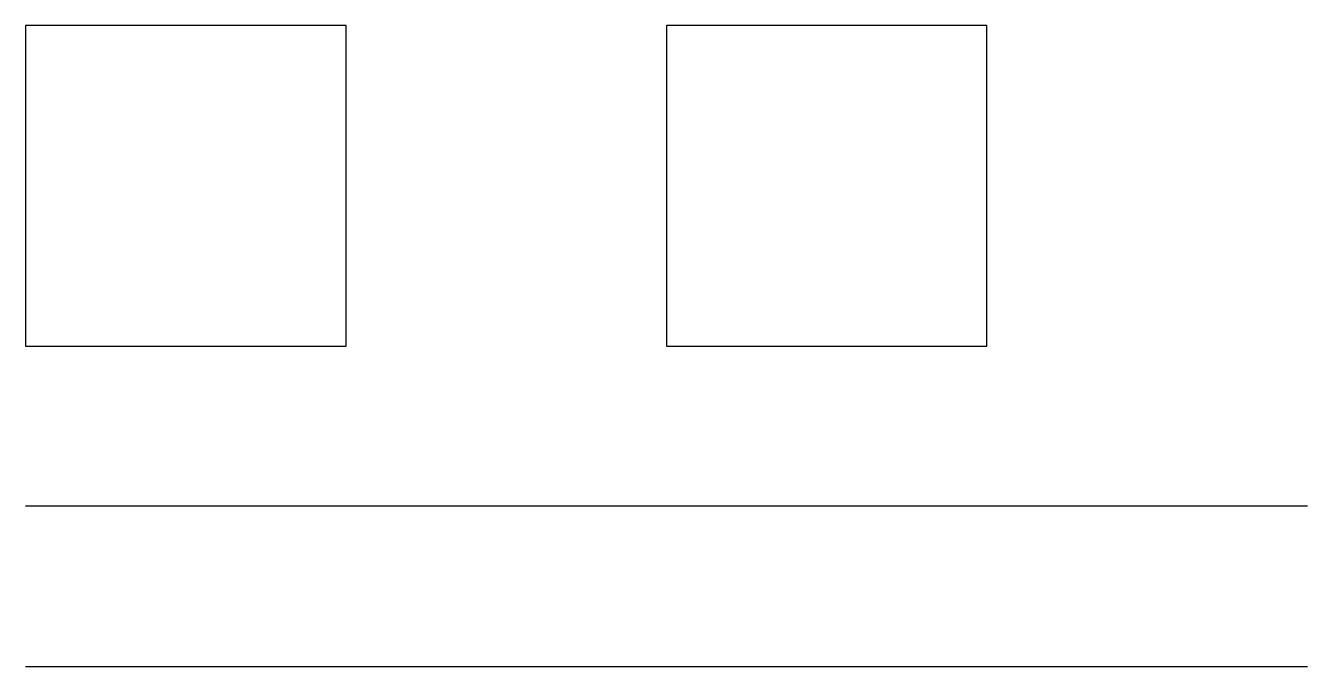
# Model space of a CAD drawing. Header units: millimetres. Extents: x 0 to 40, y 0 to 20.
import ezdxf

# ---------------------------------------------------------------- set-up
doc = ezdxf.new("R2010")
doc.units = ezdxf.units.MM
doc.layers.add('Cut', color=1, linetype='CONTINUOUS')
doc.layers.add('Layer_1', color=3, linetype='CONTINUOUS')

msp = doc.modelspace()

# ---------------------------------------------------------------- linework, layer by layer
at = {"layer": 'Cut'}
for p, q in [((30, 20), (20, 20)), ((20, 20), (20, 10)), ((30, 10), (30, 20)), ((20, 10), (30, 10))]:
    msp.add_line(p, q, dxfattribs=at)
at = {"layer": 'Layer_1'}
for p, q in [((10, 20), (0, 20)), ((0, 20), (0, 10)), ((10, 10), (10, 20)), ((0, 10), (10, 10)), ((0, 0), (40, 0))]:
    msp.add_line(p, q, dxfattribs=at)
at = {"layer": 'Layer_1', "color": 1}
msp.add_line((40, 5), (0, 5), dxfattribs=at)

doc.saveas('drawing.dxf')
